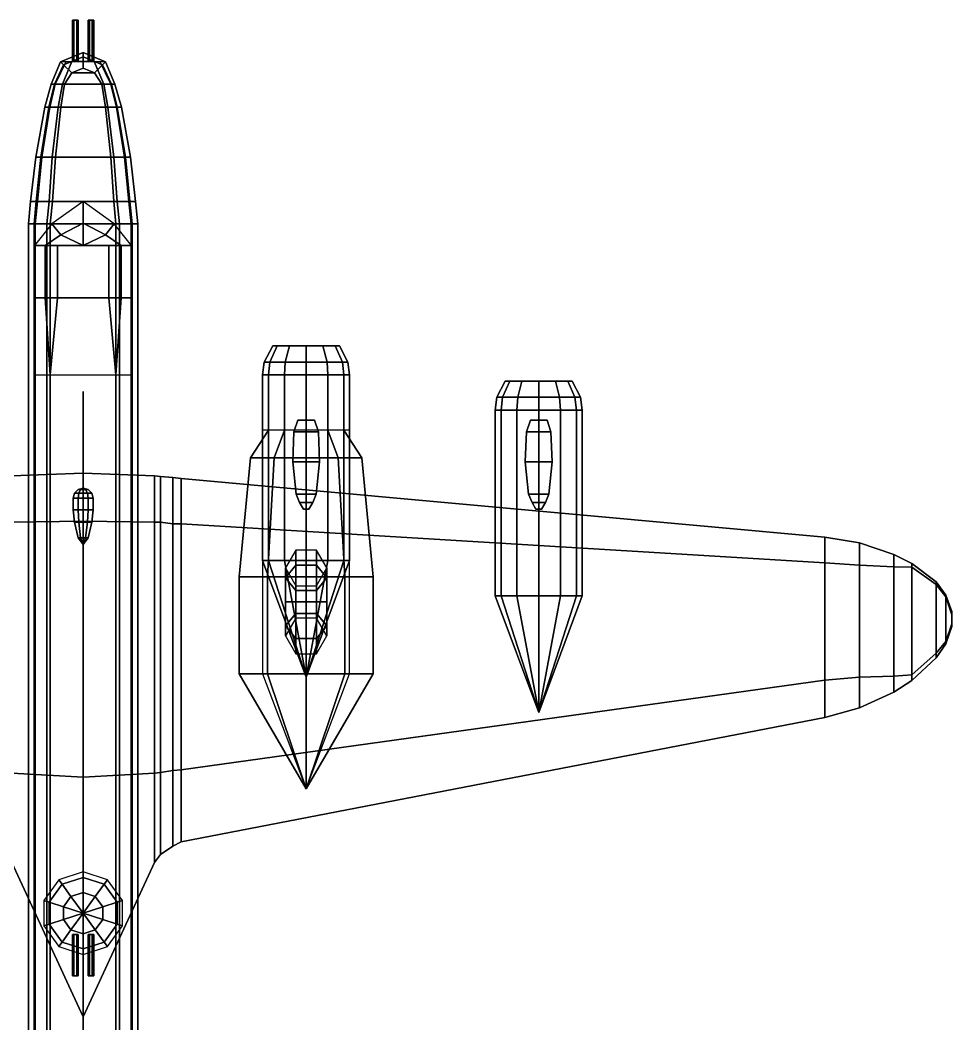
# Model space of a CAD drawing. Header units: millimetres. Extents: x -15.6 to 15.6, y -14.2 to 47.1.
# Drawn here: x -1.13 to 15.58, y -3.42 to 14.57 of the extents above; entities that cross this region are included whole.
import ezdxf

# ---------------------------------------------------------------- set-up
doc = ezdxf.new("R2010")
doc.units = ezdxf.units.MM
doc.layers.add('wing1', color=5, linetype='Continuous')
doc.layers.add('wing2', color=5, linetype='Continuous')

msp = doc.modelspace()

# ---------------------------------------------------------------- linework, layer by layer
for points in [[(-0.165, 14.57, 0.293), (-0.19, 14.57, 0.25), (-0.19, 13.83, 0.25), (-0.165, 13.83, 0.293)], [(-0.19, 14.57, 0.25), (-0.165, 14.57, 0.207), (-0.165, 13.83, 0.207), (-0.19, 13.83, 0.25)], [(-0.09, 14.57, 0.25), (-0.19, 14.57, 0.25), (-0.165, 14.57, 0.293), (-0.115, 14.57, 0.293)], [(-0.115, 14.57, 0.207), (-0.165, 14.57, 0.207), (-0.19, 14.57, 0.25), (-0.09, 14.57, 0.25)], [(-0.115, 14.57, 0.293), (-0.165, 14.57, 0.293), (-0.165, 13.83, 0.293), (-0.115, 13.83, 0.293)], [(-0.165, 14.57, 0.207), (-0.115, 14.57, 0.207), (-0.115, 13.83, 0.207), (-0.165, 13.83, 0.207)], [(-0.09, 14.57, 0.25), (-0.115, 14.57, 0.293), (-0.115, 13.83, 0.293), (-0.09, 13.83, 0.25)], [(-0.115, 14.57, 0.207), (-0.09, 14.57, 0.25), (-0.09, 13.83, 0.25), (-0.115, 13.83, 0.207)], [(0.09, 14.57, 0.25), (0.115, 14.57, 0.207), (0.115, 13.83, 0.207), (0.09, 13.83, 0.25)], [(0.115, 14.57, 0.293), (0.09, 14.57, 0.25), (0.09, 13.83, 0.25), (0.115, 13.83, 0.293)], [(0.165, 14.57, 0.207), (0.115, 14.57, 0.207), (0.09, 14.57, 0.25), (0.19, 14.57, 0.25)], [(0.19, 14.57, 0.25), (0.09, 14.57, 0.25), (0.115, 14.57, 0.293), (0.165, 14.57, 0.293)], [(0.115, 14.57, 0.207), (0.165, 14.57, 0.207), (0.165, 13.83, 0.207), (0.115, 13.83, 0.207)], [(0.165, 14.57, 0.293), (0.115, 14.57, 0.293), (0.115, 13.83, 0.293), (0.165, 13.83, 0.293)], [(0.165, 14.57, 0.207), (0.19, 14.57, 0.25), (0.19, 13.83, 0.25), (0.165, 13.83, 0.207)], [(0.19, 14.57, 0.25), (0.165, 14.57, 0.293), (0.165, 13.83, 0.293), (0.19, 13.83, 0.25)], [(0, 13.99, -0.86), (-0.403, 13.823, -0.86), (-0.403, 13.823, 0.14), (0, 13.99, 0.14)], [(0, 13.83, -1.04), (-0.2, 13.83, -1.04), (-0.403, 13.823, -0.86), (0, 13.99, -0.86)], [(0, 13.914, 0.425), (0, 13.99, 0.14), (-0.403, 13.823, 0.14), (-0.349, 13.769, 0.425)], [(0, 13.705, 0.634), (0, 13.914, 0.425), (-0.349, 13.769, 0.425), (-0.202, 13.622, 0.634)], [(0.403, 13.823, -0.86), (0, 13.99, -0.86), (0, 13.99, 0.14), (0.403, 13.823, 0.14)], [(0.2, 13.83, -1.04), (0, 13.83, -1.04), (0, 13.99, -0.86), (0.403, 13.823, -0.86)], [(0.349, 13.769, 0.425), (0.403, 13.823, 0.14), (0, 13.99, 0.14), (0, 13.914, 0.425)], [(0.202, 13.622, 0.634), (0.349, 13.769, 0.425), (0, 13.914, 0.425), (0, 13.705, 0.634)], [(-0.403, 13.823, -0.86), (-0.302, 13.827, -0.95), (-0.498, 13.42, -1.045), (-0.571, 13.42, -0.93)], [(-0.403, 13.823, -0.86), (-0.571, 13.42, -0.93), (-0.571, 13.42, 0.267), (-0.403, 13.823, 0.14)], [(-0.349, 13.769, 0.425), (-0.403, 13.823, 0.14), (-0.571, 13.42, 0.267), (-0.51, 13.42, 0.431)], [(-0.202, 13.622, 0.634), (-0.349, 13.769, 0.425), (-0.51, 13.42, 0.431), (-0.334, 13.42, 0.65)], [(-0.302, 13.827, -0.95), (-0.2, 13.83, -1.04), (-0.371, 13.42, -1.13), (-0.498, 13.42, -1.045)], [(-0.2, 13.83, -1.04), (0.2, 13.83, -1.04), (0.371, 13.42, -1.13), (-0.371, 13.42, -1.13)], [(-0.202, 13.622, 0.634), (0.202, 13.622, 0.634), (0, 13.705, 0.634)], [(0.498, 13.42, -1.045), (0.371, 13.42, -1.13), (0.2, 13.83, -1.04), (0.302, 13.827, -0.95)], [(0.334, 13.42, 0.65), (0.51, 13.42, 0.431), (0.349, 13.769, 0.425), (0.202, 13.622, 0.634)], [(0.571, 13.42, -0.93), (0.498, 13.42, -1.045), (0.302, 13.827, -0.95), (0.403, 13.823, -0.86)], [(0.51, 13.42, 0.431), (0.571, 13.42, 0.267), (0.403, 13.823, 0.14), (0.349, 13.769, 0.425)], [(0.571, 13.42, -0.93), (0.403, 13.823, -0.86), (0.403, 13.823, 0.14), (0.571, 13.42, 0.267)], [(-0.334, 13.42, 0.65), (0.334, 13.42, 0.65), (0.202, 13.622, 0.634), (-0.202, 13.622, 0.634)], [(-0.51, 13.42, 0.431), (-0.571, 13.42, 0.267), (-0.687, 13.01, 0.464), (-0.614, 13.01, 0.661)], [(-0.571, 13.42, 0.267), (-0.571, 13.42, -0.93), (-0.687, 13.01, -0.975), (-0.687, 13.01, 0.464)], [(-0.571, 13.42, -0.93), (-0.498, 13.42, -1.045), (-0.599, 13.01, -1.114), (-0.687, 13.01, -0.975)], [(-0.334, 13.42, 0.65), (-0.51, 13.42, 0.431), (-0.614, 13.01, 0.661), (-0.402, 13.01, 0.924)], [(-0.498, 13.42, -1.045), (-0.371, 13.42, -1.13), (-0.446, 13.01, -1.216), (-0.599, 13.01, -1.114)], [(-0.371, 13.42, -1.13), (0.371, 13.42, -1.13), (0.446, 13.01, -1.216), (-0.446, 13.01, -1.216)], [(-0.402, 13.01, 0.924), (0.402, 13.01, 0.924), (0.334, 13.42, 0.65), (-0.334, 13.42, 0.65)], [(0.402, 13.01, 0.924), (0.614, 13.01, 0.661), (0.51, 13.42, 0.431), (0.334, 13.42, 0.65)], [(0.599, 13.01, -1.114), (0.446, 13.01, -1.216), (0.371, 13.42, -1.13), (0.498, 13.42, -1.045)], [(0.687, 13.01, -0.975), (0.599, 13.01, -1.114), (0.498, 13.42, -1.045), (0.571, 13.42, -0.93)], [(0.614, 13.01, 0.661), (0.687, 13.01, 0.464), (0.571, 13.42, 0.267), (0.51, 13.42, 0.431)], [(0.687, 13.01, 0.464), (0.687, 13.01, -0.975), (0.571, 13.42, -0.93), (0.571, 13.42, 0.267)], [(-0.614, 13.01, 0.661), (-0.687, 13.01, 0.464), (-0.85, 12.11, 0.73), (-0.76, 12.11, 0.974)], [(-0.687, 13.01, 0.464), (-0.687, 13.01, -0.975), (-0.85, 12.11, -1.052), (-0.85, 12.11, 0.73)], [(-0.687, 13.01, -0.975), (-0.599, 13.01, -1.114), (-0.742, 12.11, -1.223), (-0.85, 12.11, -1.052)], [(-0.402, 13.01, 0.924), (-0.614, 13.01, 0.661), (-0.76, 12.11, 0.974), (-0.497, 12.11, 1.3)], [(-0.599, 13.01, -1.114), (-0.446, 13.01, -1.216), (-0.552, 12.11, -1.35), (-0.742, 12.11, -1.223)], [(-0.446, 13.01, -1.216), (0.446, 13.01, -1.216), (0.552, 12.11, -1.35), (-0.552, 12.11, -1.35)], [(-0.497, 12.11, 1.3), (0.497, 12.11, 1.3), (0.402, 13.01, 0.924), (-0.402, 13.01, 0.924)], [(0.497, 12.11, 1.3), (0.76, 12.11, 0.974), (0.614, 13.01, 0.661), (0.402, 13.01, 0.924)], [(0.742, 12.11, -1.223), (0.552, 12.11, -1.35), (0.446, 13.01, -1.216), (0.599, 13.01, -1.114)], [(0.85, 12.11, -1.052), (0.742, 12.11, -1.223), (0.599, 13.01, -1.114), (0.687, 13.01, -0.975)], [(0.76, 12.11, 0.974), (0.85, 12.11, 0.73), (0.687, 13.01, 0.464), (0.614, 13.01, 0.661)], [(0.85, 12.11, 0.73), (0.85, 12.11, -1.052), (0.687, 13.01, -0.975), (0.687, 13.01, 0.464)], [(-0.76, 12.11, 0.974), (-0.85, 12.11, 0.73), (-0.94, 11.32, 0.95), (-0.84, 11.32, 1.22)], [(-0.85, 12.11, 0.73), (-0.85, 12.11, -1.052), (-0.94, 11.32, -1.02), (-0.94, 11.32, 0.95)], [(-0.85, 12.11, -1.052), (-0.742, 12.11, -1.223), (-0.82, 11.32, -1.21), (-0.94, 11.32, -1.02)], [(-0.497, 12.11, 1.3), (-0.76, 12.11, 0.974), (-0.84, 11.32, 1.22), (-0.55, 11.32, 1.58)], [(-0.742, 12.11, -1.223), (-0.552, 12.11, -1.35), (-0.61, 11.32, -1.35), (-0.82, 11.32, -1.21)], [(-0.552, 12.11, -1.35), (0.552, 12.11, -1.35), (0.61, 11.32, -1.35), (-0.61, 11.32, -1.35)], [(-0.55, 11.32, 1.58), (0.55, 11.32, 1.58), (0.497, 12.11, 1.3), (-0.497, 12.11, 1.3)], [(0.55, 11.32, 1.58), (0.84, 11.32, 1.22), (0.76, 12.11, 0.974), (0.497, 12.11, 1.3)], [(0.82, 11.32, -1.21), (0.61, 11.32, -1.35), (0.552, 12.11, -1.35), (0.742, 12.11, -1.223)], [(0.94, 11.32, -1.02), (0.82, 11.32, -1.21), (0.742, 12.11, -1.223), (0.85, 12.11, -1.052)], [(0.84, 11.32, 1.22), (0.94, 11.32, 0.95), (0.85, 12.11, 0.73), (0.76, 12.11, 0.974)], [(0.94, 11.32, 0.95), (0.94, 11.32, -1.02), (0.85, 12.11, -1.052), (0.85, 12.11, 0.73)], [(-0.84, 11.32, 1.22), (-0.94, 11.32, 0.95), (-0.98, 10.92, 0.95), (-0.88, 10.92, 1.22)], [(-0.94, 11.32, 0.95), (-0.94, 11.32, -1.02), (-0.98, 10.92, -1.02), (-0.98, 10.92, 0.95)], [(-0.94, 11.32, -1.02), (-0.82, 11.32, -1.21), (-0.86, 10.92, -1.21), (-0.98, 10.92, -1.02)], [(-0.55, 11.32, 1.58), (-0.84, 11.32, 1.22), (-0.88, 10.92, 1.22), (-0.59, 10.92, 1.58)], [(-0.82, 11.32, -1.21), (-0.61, 11.32, -1.35), (-0.65, 10.92, -1.35), (-0.86, 10.92, -1.21)], [(0.65, 10.92, -1.35), (-0.65, 10.92, -1.35), (-0.61, 11.32, -1.35), (0.61, 11.32, -1.35)], [(0.55, 11.32, 1.58), (-0.55, 11.32, 1.58), (-0.59, 10.92, 1.58), (0.59, 10.92, 1.58)], [(-0.56, 10.92, 1.58), (-0.4, 10.72, 1.94), (0, 10.93, 1.94), (0, 11.32, 1.58)], [(0, 11.32, 1.58), (0, 10.93, 1.94), (0.4, 10.72, 1.94), (0.56, 10.92, 1.58)], [(0.59, 10.92, 1.58), (0.88, 10.92, 1.22), (0.84, 11.32, 1.22), (0.55, 11.32, 1.58)], [(0.86, 10.92, -1.21), (0.65, 10.92, -1.35), (0.61, 11.32, -1.35), (0.82, 11.32, -1.21)], [(0.98, 10.92, -1.02), (0.86, 10.92, -1.21), (0.82, 11.32, -1.21), (0.94, 11.32, -1.02)], [(0.88, 10.92, 1.22), (0.98, 10.92, 0.95), (0.94, 11.32, 0.95), (0.84, 11.32, 1.22)], [(0.98, 10.92, 0.95), (0.98, 10.92, -1.02), (0.94, 11.32, -1.02), (0.94, 11.32, 0.95)], [(-0.98, 10.92, 0.95), (-0.98, 10.92, -1.02), (-0.98, -3.55, -1.02), (-0.98, -3.55, 0.95)], [(-0.98, 10.92, -1.02), (-0.86, 10.92, -1.21), (-0.86, -3.55, -1.21), (-0.98, -3.55, -1.02)], [(-0.88, 10.92, 1.22), (-0.98, 10.92, 0.95), (-0.98, -4.58, 0.95), (-0.88, -4.58, 1.22)], [(-0.59, 10.92, 1.58), (-0.88, 10.92, 1.22), (-0.88, -4.58, 1.22), (-0.59, -4.58, 1.58)], [(-0.87, 10.53, 1.23), (-0.68, 10.53, 1.94), (-0.4, 10.72, 1.94), (-0.56, 10.92, 1.58)], [(-0.86, 10.92, -1.21), (-0.65, 10.92, -1.35), (-0.65, -3.55, -1.35), (-0.86, -3.55, -1.21)], [(0.65, -3.55, -1.35), (-0.65, -3.55, -1.35), (-0.65, 10.92, -1.35), (0.65, 10.92, -1.35)], [(0.59, 10.92, 1.58), (-0.59, 10.92, 1.58), (-0.59, -4.58, 1.58), (0.59, -4.58, 1.58)], [(-0.4, 10.72, 1.94), (0, 10.53, 2.13), (0, 10.53, 2.13), (0, 10.93, 1.94)], [(0, 10.93, 1.94), (0, 10.53, 2.13), (0, 10.53, 2.13), (0.4, 10.72, 1.94)], [(0.56, 10.92, 1.58), (0.4, 10.72, 1.94), (0.68, 10.53, 1.94), (0.87, 10.53, 1.23)], [(0.59, -4.58, 1.58), (0.88, -4.58, 1.22), (0.88, 10.92, 1.22), (0.59, 10.92, 1.58)], [(0.86, -3.55, -1.21), (0.65, -3.55, -1.35), (0.65, 10.92, -1.35), (0.86, 10.92, -1.21)], [(0.98, -3.55, -1.02), (0.86, -3.55, -1.21), (0.86, 10.92, -1.21), (0.98, 10.92, -1.02)], [(0.88, -4.58, 1.22), (0.98, -4.58, 0.95), (0.98, 10.92, 0.95), (0.88, 10.92, 1.22)], [(0.98, -3.55, 0.95), (0.98, -3.55, -1.02), (0.98, 10.92, -1.02), (0.98, 10.92, 0.95)], [(-0.68, 10.53, 1.94), (-0.46, 10.53, 2.13), (0, 10.53, 2.13), (-0.4, 10.72, 1.94)], [(0.4, 10.72, 1.94), (0, 10.53, 2.13), (0.46, 10.53, 2.13), (0.68, 10.53, 1.94)], [(-0.87, 9.59, 1.23), (-0.68, 9.59, 1.94), (-0.68, 10.53, 1.94), (-0.87, 10.53, 1.23)], [(-0.68, 9.59, 1.94), (-0.46, 9.59, 2.13), (-0.46, 10.53, 2.13), (-0.68, 10.53, 1.94)], [(0.46, 10.53, 2.13), (-0.46, 10.53, 2.13), (-0.46, 9.59, 2.13), (0.46, 9.59, 2.13)], [(0.68, 10.53, 1.94), (0.46, 10.53, 2.13), (0.46, 9.59, 2.13), (0.68, 9.59, 1.94)], [(0.87, 10.53, 1.23), (0.68, 10.53, 1.94), (0.68, 9.59, 1.94), (0.87, 9.59, 1.23)], [(-0.87, 8.21, 1.23), (-0.59, 8.21, 1.58), (-0.68, 9.59, 1.94), (-0.87, 9.59, 1.23)], [(-0.59, 8.21, 1.58), (-0.59, 8.21, 1.58), (-0.46, 9.59, 2.13), (-0.68, 9.59, 1.94)], [(0.46, 9.59, 2.13), (-0.46, 9.59, 2.13), (-0.59, 8.21, 1.58), (0.59, 8.21, 1.58)], [(0.68, 9.59, 1.94), (0.46, 9.59, 2.13), (0.59, 8.21, 1.58)], [(0.87, 9.59, 1.23), (0.68, 9.59, 1.94), (0.59, 8.21, 1.58), (0.87, 8.21, 1.23)], [(0, 7.91, 1.58), (0, 7.69, 1.58), (0, 7.74, 2.96), (0, 7.91, 2.96)], [(0, 7.91, 2.96), (0, 7.74, 2.96), (0, 7.69, 1.58), (0, 7.91, 1.58)], [(0, 7.737, 2.884), (0, -10.39, 5.07), (0, -10.429, 5.1), (0, 7.739, 2.925)], [(0, 7.739, 2.925), (0, -10.429, 5.1), (0, -10.39, 5.07), (0, 7.737, 2.884)], [(-0.09, 6.156, 2.03), (-0.156, 6.09, 2.03), (-0.078, 6.09, 2.165), (-0.045, 6.156, 2.108)], [(-0.045, 6.156, 1.952), (-0.078, 6.09, 1.895), (-0.156, 6.09, 2.03), (-0.09, 6.156, 2.03)], [(0, 6.18, 2.03), (-0.09, 6.156, 2.03), (-0.045, 6.156, 2.108), (0, 6.18, 2.03)], [(0, 6.18, 2.03), (-0.045, 6.156, 1.952), (-0.09, 6.156, 2.03), (0, 6.18, 2.03)], [(-0.045, 6.156, 2.108), (-0.078, 6.09, 2.165), (0.078, 6.09, 2.165), (0.045, 6.156, 2.108)], [(0.045, 6.156, 1.952), (0.078, 6.09, 1.895), (-0.078, 6.09, 1.895), (-0.045, 6.156, 1.952)], [(0, 6.18, 2.03), (-0.045, 6.156, 2.108), (0.045, 6.156, 2.108), (0, 6.18, 2.03)], [(0, 6.18, 2.03), (0.045, 6.156, 1.952), (-0.045, 6.156, 1.952), (0, 6.18, 2.03)], [(0, 6.18, 2.03), (0.045, 6.156, 2.108), (0.09, 6.156, 2.03), (0, 6.18, 2.03)], [(0, 6.18, 2.03), (0.09, 6.156, 2.03), (0.045, 6.156, 1.952), (0, 6.18, 2.03)], [(0.045, 6.156, 2.108), (0.078, 6.09, 2.165), (0.156, 6.09, 2.03), (0.09, 6.156, 2.03)], [(0.09, 6.156, 2.03), (0.156, 6.09, 2.03), (0.078, 6.09, 1.895), (0.045, 6.156, 1.952)], [(-0.156, 6.09, 2.03), (-0.18, 6, 2.03), (-0.09, 6, 2.186), (-0.078, 6.09, 2.165)], [(-0.078, 6.09, 1.895), (-0.09, 6, 1.874), (-0.18, 6, 2.03), (-0.156, 6.09, 2.03)], [(-0.09, 6, 2.186), (-0.18, 6, 2.03), (-0.18, 5.79, 2.03), (-0.09, 5.79, 2.186)], [(-0.18, 6, 2.03), (-0.09, 6, 1.874), (-0.09, 5.79, 1.874), (-0.18, 5.79, 2.03)], [(-0.078, 6.09, 2.165), (-0.09, 6, 2.186), (0.09, 6, 2.186), (0.078, 6.09, 2.165)], [(0.078, 6.09, 1.895), (0.09, 6, 1.874), (-0.09, 6, 1.874), (-0.078, 6.09, 1.895)], [(0.09, 6, 2.186), (-0.09, 6, 2.186), (-0.09, 5.79, 2.186), (0.09, 5.79, 2.186)], [(-0.09, 6, 1.874), (0.09, 6, 1.874), (0.09, 5.79, 1.874), (-0.09, 5.79, 1.874)], [(0.078, 6.09, 2.165), (0.09, 6, 2.186), (0.18, 6, 2.03), (0.156, 6.09, 2.03)], [(0.156, 6.09, 2.03), (0.18, 6, 2.03), (0.09, 6, 1.874), (0.078, 6.09, 1.895)], [(0.18, 6, 2.03), (0.09, 6, 2.186), (0.09, 5.79, 2.186), (0.18, 5.79, 2.03)], [(0.09, 6, 1.874), (0.18, 6, 2.03), (0.18, 5.79, 2.03), (0.09, 5.79, 1.874)], [(-0.156, 5.57, 2.03), (-0.18, 5.79, 2.03), (-0.09, 5.79, 1.874), (-0.078, 5.57, 1.895)], [(-0.078, 5.57, 2.165), (-0.09, 5.79, 2.186), (-0.18, 5.79, 2.03), (-0.156, 5.57, 2.03)], [(-0.078, 5.57, 1.895), (-0.09, 5.79, 1.874), (0.09, 5.79, 1.874), (0.078, 5.57, 1.895)], [(0.078, 5.57, 2.165), (0.09, 5.79, 2.186), (-0.09, 5.79, 2.186), (-0.078, 5.57, 2.165)], [(0, 5.93, 1.88), (0, 5.64, 1.89), (0, 5.64, 1.58), (0, 5.93, 1.58)], [(0, 5.93, 1.58), (0, 5.64, 1.58), (0, 5.64, 1.89), (0, 5.93, 1.88)], [(0.078, 5.57, 1.895), (0.09, 5.79, 1.874), (0.18, 5.79, 2.03), (0.156, 5.57, 2.03)], [(0.156, 5.57, 2.03), (0.18, 5.79, 2.03), (0.09, 5.79, 2.186), (0.078, 5.57, 2.165)], [(-0.09, 5.29, 2.03), (-0.156, 5.57, 2.03), (-0.078, 5.57, 1.895), (-0.045, 5.29, 1.952)], [(-0.045, 5.29, 2.108), (-0.078, 5.57, 2.165), (-0.156, 5.57, 2.03), (-0.09, 5.29, 2.03)], [(-0.045, 5.29, 1.952), (-0.078, 5.57, 1.895), (0.078, 5.57, 1.895), (0.045, 5.29, 1.952)], [(0.045, 5.29, 2.108), (0.078, 5.57, 2.165), (-0.078, 5.57, 2.165), (-0.045, 5.29, 2.108)], [(0.045, 5.29, 1.952), (0.078, 5.57, 1.895), (0.156, 5.57, 2.03), (0.09, 5.29, 2.03)], [(0.09, 5.29, 2.03), (0.156, 5.57, 2.03), (0.078, 5.57, 2.165), (0.045, 5.29, 2.108)], [(0, 5.17, 2.03), (-0.09, 5.29, 2.03), (-0.045, 5.29, 1.952), (0, 5.17, 2.03)], [(0, 5.17, 2.03), (-0.045, 5.29, 2.108), (-0.09, 5.29, 2.03), (0, 5.17, 2.03)], [(0, 5.17, 2.03), (-0.045, 5.29, 1.952), (0.045, 5.29, 1.952), (0, 5.17, 2.03)], [(0, 5.17, 2.03), (0.045, 5.29, 2.108), (-0.045, 5.29, 2.108), (0, 5.17, 2.03)], [(0, 5.17, 2.03), (0.045, 5.29, 1.952), (0.09, 5.29, 2.03), (0, 5.17, 2.03)], [(0, 5.17, 2.03), (0.09, 5.29, 2.03), (0.045, 5.29, 2.108), (0, 5.17, 2.03)], [(0, -0.799, 1.8), (0, -0.7, 1.43), (-0.435, -0.841, 1.43), (-0.377, -0.922, 1.8)], [(0.377, -0.922, 1.8), (0.435, -0.841, 1.43), (0, -0.7, 1.43), (0, -0.799, 1.8)], [(-0.377, -0.922, 1.8), (-0.435, -0.841, 1.43), (-0.704, -1.211, 1.43), (-0.609, -1.242, 1.8)], [(0, -1.07, 2.071), (0, -0.799, 1.8), (-0.377, -0.922, 1.8), (-0.217, -1.141, 2.071)], [(0.217, -1.141, 2.071), (0.377, -0.922, 1.8), (0, -0.799, 1.8), (0, -1.07, 2.071)], [(0.609, -1.242, 1.8), (0.704, -1.211, 1.43), (0.435, -0.841, 1.43), (0.377, -0.922, 1.8)], [(-0.217, -1.141, 2.071), (-0.377, -0.922, 1.8), (-0.609, -1.242, 1.8), (-0.352, -1.326, 2.071)], [(0, -1.44, 2.17), (0, -1.07, 2.071), (-0.217, -1.141, 2.071), (0, -1.44, 2.17)], [(0, -1.44, 2.17), (0.217, -1.141, 2.071), (0, -1.07, 2.071), (0, -1.44, 2.17)], [(0.352, -1.326, 2.071), (0.609, -1.242, 1.8), (0.377, -0.922, 1.8), (0.217, -1.141, 2.071)], [(-0.609, -1.242, 1.8), (-0.704, -1.211, 1.43), (-0.704, -1.669, 1.43), (-0.609, -1.638, 1.8)], [(-0.352, -1.326, 2.071), (-0.609, -1.242, 1.8), (-0.609, -1.638, 1.8), (-0.352, -1.554, 2.071)], [(0, -1.44, 2.17), (-0.217, -1.141, 2.071), (-0.352, -1.326, 2.071), (0, -1.44, 2.17)], [(0, -1.44, 2.17), (0.352, -1.326, 2.071), (0.217, -1.141, 2.071), (0, -1.44, 2.17)], [(0.352, -1.554, 2.071), (0.609, -1.638, 1.8), (0.609, -1.242, 1.8), (0.352, -1.326, 2.071)], [(0.609, -1.638, 1.8), (0.704, -1.669, 1.43), (0.704, -1.211, 1.43), (0.609, -1.242, 1.8)], [(0, -1.44, 2.17), (-0.352, -1.326, 2.071), (-0.352, -1.554, 2.071), (0, -1.44, 2.17)], [(0, -1.44, 2.17), (0.352, -1.554, 2.071), (0.352, -1.326, 2.071), (0, -1.44, 2.17)], [(-0.352, -1.554, 2.071), (-0.609, -1.638, 1.8), (-0.377, -1.958, 1.8), (-0.217, -1.739, 2.071)], [(0, -1.44, 2.17), (-0.352, -1.554, 2.071), (-0.217, -1.739, 2.071), (0, -1.44, 2.17)], [(0, -1.44, 2.17), (-0.217, -1.739, 2.071), (0, -1.81, 2.071), (0, -1.44, 2.17)], [(0, -1.44, 2.17), (0, -1.81, 2.071), (0.217, -1.739, 2.071), (0, -1.44, 2.17)], [(0, -1.44, 2.17), (0.217, -1.739, 2.071), (0.352, -1.554, 2.071), (0, -1.44, 2.17)], [(0.217, -1.739, 2.071), (0.377, -1.958, 1.8), (0.609, -1.638, 1.8), (0.352, -1.554, 2.071)], [(-0.609, -1.638, 1.8), (-0.704, -1.669, 1.43), (-0.435, -2.039, 1.43), (-0.377, -1.958, 1.8)], [(-0.217, -1.739, 2.071), (-0.377, -1.958, 1.8), (0, -2.081, 1.8), (0, -1.81, 2.071)], [(0, -1.81, 2.071), (0, -2.081, 1.8), (0.377, -1.958, 1.8), (0.217, -1.739, 2.071)], [(0.377, -1.958, 1.8), (0.435, -2.039, 1.43), (0.704, -1.669, 1.43), (0.609, -1.638, 1.8)], [(-0.377, -1.958, 1.8), (-0.435, -2.039, 1.43), (0, -2.18, 1.43), (0, -2.081, 1.8)], [(-0.19, -2.56, 1.8), (-0.165, -2.56, 1.843), (-0.165, -1.82, 1.843), (-0.19, -1.82, 1.8)], [(-0.165, -2.56, 1.757), (-0.19, -2.56, 1.8), (-0.19, -1.82, 1.8), (-0.165, -1.82, 1.757)], [(-0.165, -2.56, 1.843), (-0.115, -2.56, 1.843), (-0.115, -1.82, 1.843), (-0.165, -1.82, 1.843)], [(-0.115, -2.56, 1.757), (-0.165, -2.56, 1.757), (-0.165, -1.82, 1.757), (-0.115, -1.82, 1.757)], [(-0.115, -2.56, 1.843), (-0.09, -2.56, 1.8), (-0.09, -1.82, 1.8), (-0.115, -1.82, 1.843)], [(-0.09, -2.56, 1.8), (-0.115, -2.56, 1.757), (-0.115, -1.82, 1.757), (-0.09, -1.82, 1.8)], [(0, -2.081, 1.8), (0, -2.18, 1.43), (0.435, -2.039, 1.43), (0.377, -1.958, 1.8)], [(0.115, -2.56, 1.757), (0.09, -2.56, 1.8), (0.09, -1.82, 1.8), (0.115, -1.82, 1.757)], [(0.09, -2.56, 1.8), (0.115, -2.56, 1.843), (0.115, -1.82, 1.843), (0.09, -1.82, 1.8)], [(0.165, -2.56, 1.757), (0.115, -2.56, 1.757), (0.115, -1.82, 1.757), (0.165, -1.82, 1.757)], [(0.115, -2.56, 1.843), (0.165, -2.56, 1.843), (0.165, -1.82, 1.843), (0.115, -1.82, 1.843)], [(0.19, -2.56, 1.8), (0.165, -2.56, 1.757), (0.165, -1.82, 1.757), (0.19, -1.82, 1.8)], [(0.165, -2.56, 1.843), (0.19, -2.56, 1.8), (0.19, -1.82, 1.8), (0.165, -1.82, 1.843)], [(-0.115, -2.56, 1.843), (-0.165, -2.56, 1.843), (-0.19, -2.56, 1.8), (-0.09, -2.56, 1.8)], [(-0.09, -2.56, 1.8), (-0.19, -2.56, 1.8), (-0.165, -2.56, 1.757), (-0.115, -2.56, 1.757)], [(0.19, -2.56, 1.8), (0.09, -2.56, 1.8), (0.115, -2.56, 1.757), (0.165, -2.56, 1.757)], [(0.165, -2.56, 1.843), (0.115, -2.56, 1.843), (0.09, -2.56, 1.8), (0.19, -2.56, 1.8)]]:
    msp.add_3dface(points)
at = {"layer": 'wing1'}
for points in [[(-1.28, 5.57, 0.94), (0, 5.59, 0.94), (0, 6.45, 0.11), (-1.28, 6.4, 0.22)], [(-1.28, 6.4, 0.22), (0, 6.45, 0.11), (0, 5.59, -0.61), (-1.28, 5.57, -0.47)], [(-1.28, 1.07, 0.94), (0, 1, 0.94), (0, 5.59, 0.94), (-1.28, 5.57, 0.94)], [(0, 5.59, -0.61), (0, 1, -0.61), (-1.28, 1.07, -0.47), (-1.28, 5.57, -0.47)], [(-1.28, -0.53, 0.22), (0, -3.3, 0.11), (0, 1, 0.94), (-1.28, 1.07, 0.94)], [(-1.28, 1.07, -0.47), (0, 1, -0.61), (0, -3.3, 0.11), (-1.28, -0.53, 0.22)]]:
    msp.add_3dface(points, dxfattribs=at)
at = {"layer": 'wing2'}
for points in [[(3.35, 8.44, 0.825), (3.25, 8.44, 0.45), (3.4, 8.73, 0.45), (3.48, 8.73, 0.75)], [(3.25, 8.44, 0.45), (3.35, 8.44, 0.075), (3.48, 8.73, 0.15), (3.4, 8.73, 0.45)], [(3.625, 8.44, 1.1), (3.35, 8.44, 0.825), (3.48, 8.73, 0.75), (3.7, 8.73, 0.97)], [(3.35, 8.44, 0.075), (3.625, 8.44, -0.2), (3.7, 8.73, -0.07), (3.48, 8.73, 0.15)], [(4.3, 8.73, -0.07), (3.48, 8.73, 0.75), (3.4, 8.73, 0.45), (4, 8.73, -0.15)], [(4, 8.73, -0.15), (3.4, 8.73, 0.45), (3.48, 8.73, 0.15), (3.7, 8.73, -0.07)], [(4.52, 8.73, 0.15), (3.7, 8.73, 0.97), (3.48, 8.73, 0.75), (4.3, 8.73, -0.07)], [(4, 8.44, 1.2), (3.625, 8.44, 1.1), (3.7, 8.73, 0.97), (4, 8.73, 1.05)], [(3.625, 8.44, -0.2), (4, 8.44, -0.3), (4, 8.73, -0.15), (3.7, 8.73, -0.07)], [(4.6, 8.73, 0.45), (4, 8.73, 1.05), (3.7, 8.73, 0.97), (4.52, 8.73, 0.15)], [(4.52, 8.73, 0.75), (4.3, 8.73, 0.97), (4, 8.73, 1.05), (4.6, 8.73, 0.45)], [(4.375, 8.44, 1.1), (4, 8.44, 1.2), (4, 8.73, 1.05), (4.3, 8.73, 0.97)], [(4, 8.44, -0.3), (4.375, 8.44, -0.2), (4.3, 8.73, -0.07), (4, 8.73, -0.15)], [(4.65, 8.44, 0.825), (4.375, 8.44, 1.1), (4.3, 8.73, 0.97), (4.52, 8.73, 0.75)], [(4.375, 8.44, -0.2), (4.65, 8.44, 0.075), (4.52, 8.73, 0.15), (4.3, 8.73, -0.07)], [(4.75, 8.44, 0.45), (4.65, 8.44, 0.825), (4.52, 8.73, 0.75), (4.6, 8.73, 0.45)], [(4.65, 8.44, 0.075), (4.75, 8.44, 0.45), (4.6, 8.73, 0.45), (4.52, 8.73, 0.15)], [(3.325, 8.21, 0.84), (3.22, 8.21, 0.45), (3.25, 8.44, 0.45), (3.35, 8.44, 0.825)], [(3.22, 8.21, 0.45), (3.325, 8.21, 0.06), (3.35, 8.44, 0.075), (3.25, 8.44, 0.45)], [(3.61, 8.21, 1.125), (3.325, 8.21, 0.84), (3.35, 8.44, 0.825), (3.625, 8.44, 1.1)], [(3.325, 8.21, 0.06), (3.61, 8.21, -0.225), (3.625, 8.44, -0.2), (3.35, 8.44, 0.075)], [(3.61, 8.21, -0.225), (4, 8.21, -0.33), (4, 8.44, -0.3), (3.625, 8.44, -0.2)], [(4, 8.21, 1.23), (3.61, 8.21, 1.125), (3.625, 8.44, 1.1), (4, 8.44, 1.2)], [(4, 8.21, -0.33), (4.39, 8.21, -0.225), (4.375, 8.44, -0.2), (4, 8.44, -0.3)], [(4.39, 8.21, 1.125), (4, 8.21, 1.23), (4, 8.44, 1.2), (4.375, 8.44, 1.1)], [(4.675, 8.21, 0.84), (4.39, 8.21, 1.125), (4.375, 8.44, 1.1), (4.65, 8.44, 0.825)], [(4.39, 8.21, -0.225), (4.675, 8.21, 0.06), (4.65, 8.44, 0.075), (4.375, 8.44, -0.2)], [(4.78, 8.21, 0.45), (4.675, 8.21, 0.84), (4.65, 8.44, 0.825), (4.75, 8.44, 0.45)], [(4.675, 8.21, 0.06), (4.78, 8.21, 0.45), (4.75, 8.44, 0.45), (4.65, 8.44, 0.075)], [(3.325, 8.21, 0.06), (3.22, 8.21, 0.45), (3.22, 4.88, 0.45), (3.325, 4.88, 0.06)], [(3.22, 8.21, 0.45), (3.325, 8.21, 0.84), (3.325, 4.88, 0.84), (3.22, 4.88, 0.45)], [(3.61, 8.21, -0.225), (3.325, 8.21, 0.06), (3.325, 4.88, 0.06), (3.61, 4.88, -0.225)], [(3.325, 8.21, 0.84), (3.61, 8.21, 1.125), (3.61, 4.88, 1.125), (3.325, 4.88, 0.84)], [(4, 8.21, -0.33), (3.61, 8.21, -0.225), (3.61, 4.88, -0.225), (4, 4.88, -0.33)], [(3.61, 8.21, 1.125), (4, 8.21, 1.23), (4, 4.88, 1.23), (3.61, 4.88, 1.125)], [(4.39, 8.21, -0.225), (4, 8.21, -0.33), (4, 4.88, -0.33), (4.39, 4.88, -0.225)], [(4, 8.21, 1.23), (4.39, 8.21, 1.125), (4.39, 4.88, 1.125), (4, 4.88, 1.23)], [(4.675, 8.21, 0.06), (4.39, 8.21, -0.225), (4.39, 4.88, -0.225), (4.675, 4.88, 0.06)], [(4.39, 8.21, 1.125), (4.675, 8.21, 0.84), (4.675, 4.88, 0.84), (4.39, 4.88, 1.125)], [(4.78, 8.21, 0.45), (4.675, 8.21, 0.06), (4.675, 4.88, 0.06), (4.78, 4.88, 0.45)], [(4.675, 8.21, 0.84), (4.78, 8.21, 0.45), (4.78, 4.88, 0.45), (4.675, 4.88, 0.84)], [(7.52, 7.81, 1.315), (7.42, 7.81, 0.94), (7.57, 8.1, 0.94), (7.65, 8.1, 1.24)], [(7.42, 7.81, 0.94), (7.52, 7.81, 0.565), (7.65, 8.1, 0.64), (7.57, 8.1, 0.94)], [(7.52, 7.81, 0.565), (7.795, 7.81, 0.29), (7.87, 8.1, 0.42), (7.65, 8.1, 0.64)], [(7.795, 7.81, 1.59), (7.52, 7.81, 1.315), (7.65, 8.1, 1.24), (7.87, 8.1, 1.46)], [(8.47, 8.1, 0.42), (7.65, 8.1, 1.24), (7.57, 8.1, 0.94), (8.17, 8.1, 0.34)], [(8.17, 8.1, 0.34), (7.57, 8.1, 0.94), (7.65, 8.1, 0.64), (7.87, 8.1, 0.42)], [(8.69, 8.1, 0.64), (7.87, 8.1, 1.46), (7.65, 8.1, 1.24), (8.47, 8.1, 0.42)], [(7.795, 7.81, 0.29), (8.17, 7.81, 0.19), (8.17, 8.1, 0.34), (7.87, 8.1, 0.42)], [(8.17, 7.81, 1.69), (7.795, 7.81, 1.59), (7.87, 8.1, 1.46), (8.17, 8.1, 1.54)], [(8.77, 8.1, 0.94), (8.17, 8.1, 1.54), (7.87, 8.1, 1.46), (8.69, 8.1, 0.64)], [(8.69, 8.1, 1.24), (8.47, 8.1, 1.46), (8.17, 8.1, 1.54), (8.77, 8.1, 0.94)], [(8.17, 7.81, 0.19), (8.545, 7.81, 0.29), (8.47, 8.1, 0.42), (8.17, 8.1, 0.34)], [(8.545, 7.81, 1.59), (8.17, 7.81, 1.69), (8.17, 8.1, 1.54), (8.47, 8.1, 1.46)], [(8.545, 7.81, 0.29), (8.82, 7.81, 0.565), (8.69, 8.1, 0.64), (8.47, 8.1, 0.42)], [(8.82, 7.81, 1.315), (8.545, 7.81, 1.59), (8.47, 8.1, 1.46), (8.69, 8.1, 1.24)], [(8.92, 7.81, 0.94), (8.82, 7.81, 1.315), (8.69, 8.1, 1.24), (8.77, 8.1, 0.94)], [(8.82, 7.81, 0.565), (8.92, 7.81, 0.94), (8.77, 8.1, 0.94), (8.69, 8.1, 0.64)], [(7.39, 7.58, 0.94), (7.495, 7.58, 0.55), (7.52, 7.81, 0.565), (7.42, 7.81, 0.94)], [(7.495, 7.58, 1.33), (7.39, 7.58, 0.94), (7.42, 7.81, 0.94), (7.52, 7.81, 1.315)], [(7.78, 7.58, 1.615), (7.495, 7.58, 1.33), (7.52, 7.81, 1.315), (7.795, 7.81, 1.59)], [(7.495, 7.58, 0.55), (7.78, 7.58, 0.265), (7.795, 7.81, 0.29), (7.52, 7.81, 0.565)], [(8.17, 7.58, 1.72), (7.78, 7.58, 1.615), (7.795, 7.81, 1.59), (8.17, 7.81, 1.69)], [(7.78, 7.58, 0.265), (8.17, 7.58, 0.16), (8.17, 7.81, 0.19), (7.795, 7.81, 0.29)], [(8.56, 7.58, 1.615), (8.17, 7.58, 1.72), (8.17, 7.81, 1.69), (8.545, 7.81, 1.59)], [(8.17, 7.58, 0.16), (8.56, 7.58, 0.265), (8.545, 7.81, 0.29), (8.17, 7.81, 0.19)], [(8.845, 7.58, 1.33), (8.56, 7.58, 1.615), (8.545, 7.81, 1.59), (8.82, 7.81, 1.315)], [(8.56, 7.58, 0.265), (8.845, 7.58, 0.55), (8.82, 7.81, 0.565), (8.545, 7.81, 0.29)], [(8.845, 7.58, 0.55), (8.95, 7.58, 0.94), (8.92, 7.81, 0.94), (8.82, 7.81, 0.565)], [(8.95, 7.58, 0.94), (8.845, 7.58, 1.33), (8.82, 7.81, 1.315), (8.92, 7.81, 0.94)], [(7.39, 7.58, 0.94), (7.495, 7.58, 1.33), (7.495, 4.25, 1.33), (7.39, 4.25, 0.94)], [(7.495, 7.58, 0.55), (7.39, 7.58, 0.94), (7.39, 4.25, 0.94), (7.495, 4.25, 0.55)], [(7.78, 7.58, 0.265), (7.495, 7.58, 0.55), (7.495, 4.25, 0.55), (7.78, 4.25, 0.265)], [(7.495, 7.58, 1.33), (7.78, 7.58, 1.615), (7.78, 4.25, 1.615), (7.495, 4.25, 1.33)], [(8.17, 7.58, 0.16), (7.78, 7.58, 0.265), (7.78, 4.25, 0.265), (8.17, 4.25, 0.16)], [(7.78, 7.58, 1.615), (8.17, 7.58, 1.72), (8.17, 4.25, 1.72), (7.78, 4.25, 1.615)], [(8.56, 7.58, 0.265), (8.17, 7.58, 0.16), (8.17, 4.25, 0.16), (8.56, 4.25, 0.265)], [(8.17, 7.58, 1.72), (8.56, 7.58, 1.615), (8.56, 4.25, 1.615), (8.17, 4.25, 1.72)], [(8.845, 7.58, 0.55), (8.56, 7.58, 0.265), (8.56, 4.25, 0.265), (8.845, 4.25, 0.55)], [(8.56, 7.58, 1.615), (8.845, 7.58, 1.33), (8.845, 4.25, 1.33), (8.56, 4.25, 1.615)], [(8.845, 7.58, 1.33), (8.95, 7.58, 0.94), (8.95, 4.25, 0.94), (8.845, 4.25, 1.33)], [(8.95, 7.58, 0.94), (8.845, 7.58, 0.55), (8.845, 4.25, 0.55), (8.95, 4.25, 0.94)], [(4, 7.19, 1.49), (3.78, 7.19, 1.48), (3.85, 7.4, 1.48), (4, 7.4, 1.49)], [(3.85, 7.4, 1.48), (3.78, 7.19, 1.48), (3.78, 7.19, 1.17), (3.85, 7.4, 1.18)], [(4, 7.4, 1.49), (3.85, 7.4, 1.48), (3.85, 7.4, 1.18), (4, 7.4, 1.23)], [(4.22, 7.19, 1.48), (4, 7.19, 1.49), (4, 7.4, 1.49), (4.15, 7.4, 1.48)], [(4.15, 7.4, 1.48), (4, 7.4, 1.49), (4, 7.4, 1.23), (4.15, 7.4, 1.18)], [(4.15, 7.4, 1.18), (4.22, 7.19, 1.17), (4.22, 7.19, 1.48), (4.15, 7.4, 1.48)], [(8.17, 7.19, 1.98), (7.95, 7.19, 1.97), (8.02, 7.4, 1.97), (8.17, 7.4, 1.98)], [(8.02, 7.4, 1.97), (7.95, 7.19, 1.97), (7.95, 7.19, 1.66), (8.02, 7.4, 1.67)], [(8.17, 7.4, 1.98), (8.02, 7.4, 1.97), (8.02, 7.4, 1.67), (8.17, 7.4, 1.72)], [(8.32, 7.4, 1.97), (8.17, 7.4, 1.98), (8.17, 7.4, 1.72), (8.32, 7.4, 1.67)], [(8.39, 7.19, 1.97), (8.17, 7.19, 1.98), (8.17, 7.4, 1.98), (8.32, 7.4, 1.97)], [(8.32, 7.4, 1.67), (8.39, 7.19, 1.66), (8.39, 7.19, 1.97), (8.32, 7.4, 1.97)], [(3.004, 6.72, -0.125), (3.425, 6.72, -0.546), (3.61, 7.22, -0.225), (3.325, 7.22, 0.06)], [(3.22, 6.72, 0.45), (3.004, 6.72, -0.125), (3.325, 7.22, 0.06), (3.22, 7.22, 0.45)], [(3.425, 6.72, -0.546), (4, 6.72, -0.7), (4, 7.22, -0.33), (3.61, 7.22, -0.225)], [(4, 6.72, -0.7), (4.575, 6.72, -0.546), (4.39, 7.22, -0.225), (4, 7.22, -0.33)], [(4.575, 6.72, -0.546), (4.996, 6.72, -0.125), (4.675, 7.22, 0.06), (4.39, 7.22, -0.225)], [(4.996, 6.72, -0.125), (4.78, 6.72, 0.45), (4.78, 7.22, 0.45), (4.675, 7.22, 0.06)], [(4, 6.65, 1.49), (3.76, 6.65, 1.48), (3.78, 7.19, 1.48), (4, 7.19, 1.49)], [(3.78, 7.19, 1.48), (3.76, 6.65, 1.48), (3.76, 6.65, 1.16), (3.78, 7.19, 1.17)], [(4.24, 6.65, 1.48), (4, 6.65, 1.49), (4, 7.19, 1.49), (4.22, 7.19, 1.48)], [(4.22, 7.19, 1.17), (4.24, 6.65, 1.16), (4.24, 6.65, 1.48), (4.22, 7.19, 1.48)], [(8.17, 6.65, 1.98), (7.93, 6.65, 1.97), (7.95, 7.19, 1.97), (8.17, 7.19, 1.98)], [(7.95, 7.19, 1.97), (7.93, 6.65, 1.97), (7.93, 6.65, 1.65), (7.95, 7.19, 1.66)], [(8.41, 6.65, 1.97), (8.17, 6.65, 1.98), (8.17, 7.19, 1.98), (8.39, 7.19, 1.97)], [(8.39, 7.19, 1.66), (8.41, 6.65, 1.65), (8.41, 6.65, 1.97), (8.39, 7.19, 1.97)], [(3.425, 6.72, -0.546), (3.004, 6.72, -0.125), (2.796, 4.59, -0.245), (3.305, 4.59, -0.754)], [(3.004, 6.72, -0.125), (3.22, 6.72, 0.45), (3.22, 4.59, 0.45), (2.796, 4.59, -0.245)], [(4, 6.72, -0.7), (3.425, 6.72, -0.546), (3.305, 4.59, -0.754), (4, 4.59, -0.94)], [(4.575, 6.72, -0.546), (4, 6.72, -0.7), (4, 4.59, -0.94), (4.695, 4.59, -0.754)], [(4.996, 6.72, -0.125), (4.575, 6.72, -0.546), (4.695, 4.59, -0.754), (5.204, 4.59, -0.245)], [(4.78, 6.72, 0.45), (4.996, 6.72, -0.125), (5.204, 4.59, -0.245), (4.78, 4.59, 0.45)], [(4, 6.07, 1.4), (3.82, 6.07, 1.39), (3.76, 6.65, 1.48), (4, 6.65, 1.49)], [(3.76, 6.65, 1.48), (3.82, 6.07, 1.39), (3.82, 6.07, 1.18), (3.76, 6.65, 1.16)], [(4.18, 6.07, 1.39), (4, 6.07, 1.4), (4, 6.65, 1.49), (4.24, 6.65, 1.48)], [(4.24, 6.65, 1.16), (4.18, 6.07, 1.18), (4.18, 6.07, 1.39), (4.24, 6.65, 1.48)], [(8.17, 6.07, 1.89), (7.99, 6.07, 1.88), (7.93, 6.65, 1.97), (8.17, 6.65, 1.98)], [(7.93, 6.65, 1.97), (7.99, 6.07, 1.88), (7.99, 6.07, 1.67), (7.93, 6.65, 1.65)], [(8.35, 6.07, 1.88), (8.17, 6.07, 1.89), (8.17, 6.65, 1.98), (8.41, 6.65, 1.97)], [(8.41, 6.65, 1.65), (8.35, 6.07, 1.67), (8.35, 6.07, 1.88), (8.41, 6.65, 1.97)], [(1.28, 6.4, 0.22), (0, 6.45, 0.11), (0, 5.59, -0.61), (1.28, 5.57, -0.47)], [(1.28, 5.57, 0.94), (0, 5.59, 0.94), (0, 6.45, 0.11), (1.28, 6.4, 0.22)], [(1.39, 6.39, 0.24), (1.28, 6.4, 0.22), (1.28, 5.57, -0.47), (1.39, 5.57, -0.46)], [(1.39, 5.57, 0.94), (1.28, 5.57, 0.94), (1.28, 6.4, 0.22), (1.39, 6.39, 0.24)], [(1.61, 6.37, 0.26), (1.39, 6.39, 0.24), (1.39, 5.57, -0.46), (1.61, 5.54, -0.43)], [(1.61, 5.54, 0.95), (1.39, 5.57, 0.94), (1.39, 6.39, 0.24), (1.61, 6.37, 0.26)], [(1.76, 6.35, 0.28), (1.61, 6.37, 0.26), (1.61, 5.54, -0.43), (1.76, 5.54, -0.41)], [(1.76, 5.54, 0.95), (1.61, 5.54, 0.95), (1.61, 6.37, 0.26), (1.76, 6.35, 0.28)], [(13.3, 5.3, 1.18), (1.76, 6.35, 0.28), (1.76, 5.54, -0.41), (13.3, 4.84, 0.93)], [(13.3, 4.84, 1.42), (1.76, 5.54, 0.95), (1.76, 6.35, 0.28), (13.3, 5.3, 1.18)], [(4, 5.92, 1.36), (3.88, 5.92, 1.35), (3.82, 6.07, 1.39), (4, 6.07, 1.4)], [(3.82, 6.07, 1.39), (3.88, 5.92, 1.35), (3.88, 5.92, 1.19), (3.82, 6.07, 1.18)], [(4.12, 5.92, 1.35), (4, 5.92, 1.36), (4, 6.07, 1.4), (4.18, 6.07, 1.39)], [(4.18, 6.07, 1.18), (4.12, 5.92, 1.19), (4.12, 5.92, 1.35), (4.18, 6.07, 1.39)], [(8.17, 5.92, 1.85), (8.05, 5.92, 1.84), (7.99, 6.07, 1.88), (8.17, 6.07, 1.89)], [(7.99, 6.07, 1.88), (8.05, 5.92, 1.84), (8.05, 5.92, 1.68), (7.99, 6.07, 1.67)], [(8.29, 5.92, 1.84), (8.17, 5.92, 1.85), (8.17, 6.07, 1.89), (8.35, 6.07, 1.88)], [(8.35, 6.07, 1.67), (8.29, 5.92, 1.68), (8.29, 5.92, 1.84), (8.35, 6.07, 1.88)], [(4, 5.8, 1.29), (3.95, 5.8, 1.28), (3.88, 5.92, 1.35), (4, 5.92, 1.36)], [(3.88, 5.92, 1.35), (3.95, 5.8, 1.28), (3.95, 5.8, 1.21), (3.88, 5.92, 1.19)], [(4, 5.8, 1.23), (3.95, 5.8, 1.21), (3.95, 5.8, 1.28), (4, 5.8, 1.29)], [(4.05, 5.8, 1.28), (4, 5.8, 1.29), (4, 5.92, 1.36), (4.12, 5.92, 1.35)], [(4.05, 5.8, 1.21), (4, 5.8, 1.23), (4, 5.8, 1.29), (4.05, 5.8, 1.28)], [(4.12, 5.92, 1.19), (4.05, 5.8, 1.21), (4.05, 5.8, 1.28), (4.12, 5.92, 1.35)], [(8.17, 5.8, 1.78), (8.12, 5.8, 1.77), (8.05, 5.92, 1.84), (8.17, 5.92, 1.85)], [(8.05, 5.92, 1.84), (8.12, 5.8, 1.77), (8.12, 5.8, 1.7), (8.05, 5.92, 1.68)], [(8.17, 5.8, 1.72), (8.12, 5.8, 1.7), (8.12, 5.8, 1.77), (8.17, 5.8, 1.78)], [(8.22, 5.8, 1.77), (8.17, 5.8, 1.78), (8.17, 5.92, 1.85), (8.29, 5.92, 1.84)], [(8.22, 5.8, 1.7), (8.17, 5.8, 1.72), (8.17, 5.8, 1.78), (8.22, 5.8, 1.77)], [(8.29, 5.92, 1.68), (8.22, 5.8, 1.7), (8.22, 5.8, 1.77), (8.29, 5.92, 1.84)], [(1.28, 1.07, 0.94), (0, 1, 0.94), (0, 5.59, 0.94), (1.28, 5.57, 0.94)], [(0, 5.59, -0.61), (0, 1, -0.61), (1.28, 1.07, -0.47), (1.28, 5.57, -0.47)], [(1.39, 1.08, 0.94), (1.28, 1.07, 0.94), (1.28, 5.57, 0.94), (1.39, 5.57, 0.94)], [(1.28, 5.57, -0.47), (1.28, 1.07, -0.47), (1.39, 1.08, -0.46), (1.39, 5.57, -0.46)], [(1.61, 1.12, 0.95), (1.39, 1.08, 0.94), (1.39, 5.57, 0.94), (1.61, 5.54, 0.95)], [(1.39, 5.57, -0.46), (1.39, 1.08, -0.46), (1.61, 1.12, -0.43), (1.61, 5.54, -0.43)], [(1.76, 1.13, 0.95), (1.61, 1.12, 0.95), (1.61, 5.54, 0.95), (1.76, 5.54, 0.95)], [(1.61, 5.54, -0.43), (1.61, 1.12, -0.43), (1.76, 1.13, -0.41), (1.76, 5.54, -0.41)], [(1.76, 5.54, -0.41), (1.76, 1.13, -0.41), (13.3, 2.74, 0.93), (13.3, 4.84, 0.93)], [(13.3, 2.74, 1.42), (1.76, 1.13, 0.95), (1.76, 5.54, 0.95), (13.3, 4.84, 1.42)], [(13.92, 5.2, 1.22), (13.3, 5.3, 1.18), (13.3, 4.84, 0.93), (13.92, 4.8, 1)], [(13.92, 4.8, 1.46), (13.3, 4.84, 1.42), (13.3, 5.3, 1.18), (13.92, 5.2, 1.22)], [(3.63, 4.571, -0.901), (3.815, 4.798, -1.128), (3.815, 5.07, -0.47), (3.63, 4.75, -0.47)], [(3.815, 4.798, -1.128), (4.185, 4.798, -1.128), (4.185, 5.07, -0.47), (3.815, 5.07, -0.47)], [(4.185, 4.798, -1.128), (4.37, 4.571, -0.901), (4.37, 4.75, -0.47), (4.185, 5.07, -0.47)], [(14.54, 4.99, 1.27), (13.92, 5.2, 1.22), (13.92, 4.8, 1), (14.54, 4.77, 1.07)], [(14.54, 4.77, 1.49), (13.92, 4.8, 1.46), (13.92, 5.2, 1.22), (14.54, 4.99, 1.27)], [(3.325, 4.88, 0.06), (3.22, 4.88, 0.45), (4, 2.79, 0.45)], [(3.22, 4.88, 0.45), (3.325, 4.88, 0.84), (4, 2.79, 0.45)], [(3.325, 4.88, 0.84), (3.61, 4.88, 1.125), (4, 2.79, 0.45)], [(3.61, 4.88, -0.225), (3.325, 4.88, 0.06), (4, 2.79, 0.45)], [(3.61, 4.88, 1.125), (4, 4.88, 1.23), (4, 2.79, 0.45)], [(4, 4.88, -0.33), (3.61, 4.88, -0.225), (4, 2.79, 0.45)], [(4.39, 4.88, 1.125), (4.675, 4.88, 0.84), (4, 2.79, 0.45)], [(4, 4.88, 1.23), (4.39, 4.88, 1.125), (4, 2.79, 0.45)], [(4.39, 4.88, -0.225), (4, 4.88, -0.33), (4, 2.79, 0.45)], [(4.675, 4.88, 0.06), (4.39, 4.88, -0.225), (4, 2.79, 0.45)], [(4.78, 4.88, 0.45), (4.675, 4.88, 0.06), (4, 2.79, 0.45)], [(4.675, 4.88, 0.84), (4.78, 4.88, 0.45), (4, 2.79, 0.45)], [(14.86, 4.83, 1.31), (14.54, 4.99, 1.27), (14.54, 4.77, 1.07), (14.86, 4.76, 1.11)], [(14.86, 4.76, 1.5), (14.54, 4.77, 1.49), (14.54, 4.99, 1.27), (14.86, 4.83, 1.31)], [(3.63, 4.14, -1.08), (3.815, 4.14, -1.4), (3.815, 4.798, -1.128), (3.63, 4.571, -0.901)], [(3.815, 4.345, -0.675), (3.63, 4.571, -0.901), (3.63, 4.75, -0.47), (3.815, 4.43, -0.47)], [(3.815, 4.14, -1.4), (4.185, 4.14, -1.4), (4.185, 4.798, -1.128), (3.815, 4.798, -1.128)], [(4.185, 4.14, -1.4), (4.37, 4.14, -1.08), (4.37, 4.571, -0.901), (4.185, 4.798, -1.128)], [(4.37, 4.571, -0.901), (4.185, 4.345, -0.675), (4.185, 4.43, -0.47), (4.37, 4.75, -0.47)], [(13.3, 4.84, 0.93), (13.3, 2.74, 0.93), (13.92, 2.79, 1), (13.92, 4.8, 1)], [(13.92, 2.79, 1.46), (13.3, 2.74, 1.42), (13.3, 4.84, 1.42), (13.92, 4.8, 1.46)], [(13.92, 4.8, 1), (13.92, 2.79, 1), (14.54, 2.81, 1.07), (14.54, 4.77, 1.07)], [(14.54, 2.81, 1.49), (13.92, 2.79, 1.46), (13.92, 4.8, 1.46), (14.54, 4.77, 1.49)], [(14.54, 4.77, 1.07), (14.54, 2.81, 1.07), (14.86, 2.83, 1.11), (14.86, 4.76, 1.11)], [(14.86, 2.83, 1.5), (14.54, 2.81, 1.49), (14.54, 4.77, 1.49), (14.86, 4.76, 1.5)], [(15.3, 4.5, 1.35), (14.86, 4.83, 1.31), (14.86, 4.76, 1.11), (15.3, 4.45, 1.22)], [(15.3, 4.45, 1.5), (14.86, 4.76, 1.5), (14.86, 4.83, 1.31), (15.3, 4.5, 1.35)], [(14.86, 4.76, 1.11), (14.86, 2.83, 1.11), (15.3, 3.22, 1.22), (15.3, 4.45, 1.22)], [(15.3, 3.22, 1.5), (14.86, 2.83, 1.5), (14.86, 4.76, 1.5), (15.3, 4.45, 1.5)], [(3.305, 4.59, -0.754), (2.796, 4.59, -0.245), (2.796, 2.85, -0.245), (3.305, 2.85, -0.754)], [(2.796, 4.59, -0.245), (3.22, 4.59, 0.45), (3.22, 2.85, 0.45), (2.796, 2.85, -0.245)], [(4, 4.59, -0.94), (3.305, 4.59, -0.754), (3.305, 2.85, -0.754), (4, 2.85, -0.94)], [(3.815, 4.14, -0.76), (3.63, 4.14, -1.08), (3.63, 4.571, -0.901), (3.815, 4.345, -0.675)], [(4.695, 4.59, -0.754), (4, 4.59, -0.94), (4, 2.85, -0.94), (4.695, 2.85, -0.754)], [(4.37, 4.14, -1.08), (4.185, 4.14, -0.76), (4.185, 4.345, -0.675), (4.37, 4.571, -0.901)], [(5.204, 4.59, -0.245), (4.695, 4.59, -0.754), (4.695, 2.85, -0.754), (5.204, 2.85, -0.245)], [(4.78, 4.59, 0.45), (5.204, 4.59, -0.245), (5.204, 2.85, -0.245), (4.78, 2.85, 0.45)], [(15.47, 4.26, 1.38), (15.3, 4.5, 1.35), (15.3, 4.45, 1.22), (15.47, 4.23, 1.28)], [(15.47, 4.23, 1.47), (15.3, 4.45, 1.5), (15.3, 4.5, 1.35), (15.47, 4.26, 1.38)], [(4.185, 4.345, -0.675), (3.815, 4.345, -0.675), (3.815, 4.43, -0.47), (4.185, 4.43, -0.47)], [(4.185, 4.14, -0.76), (3.815, 4.14, -0.76), (3.815, 4.345, -0.675), (4.185, 4.345, -0.675)], [(15.3, 4.45, 1.22), (15.3, 3.22, 1.22), (15.47, 3.43, 1.28), (15.47, 4.23, 1.28)], [(15.47, 3.43, 1.47), (15.3, 3.22, 1.5), (15.3, 4.45, 1.5), (15.47, 4.23, 1.47)], [(3.815, 3.935, -0.675), (3.63, 3.709, -0.901), (3.63, 4.14, -1.08), (3.815, 4.14, -0.76)], [(3.63, 3.709, -0.901), (3.815, 3.482, -1.128), (3.815, 4.14, -1.4), (3.63, 4.14, -1.08)], [(4.185, 3.935, -0.675), (3.815, 3.935, -0.675), (3.815, 4.14, -0.76), (4.185, 4.14, -0.76)], [(3.815, 3.482, -1.128), (4.185, 3.482, -1.128), (4.185, 4.14, -1.4), (3.815, 4.14, -1.4)], [(4.37, 3.709, -0.901), (4.185, 3.935, -0.675), (4.185, 4.14, -0.76), (4.37, 4.14, -1.08)], [(4.185, 3.482, -1.128), (4.37, 3.709, -0.901), (4.37, 4.14, -1.08), (4.185, 4.14, -1.4)], [(7.39, 4.25, 0.94), (7.495, 4.25, 1.33), (8.17, 2.16, 0.94)], [(7.495, 4.25, 0.55), (7.39, 4.25, 0.94), (8.17, 2.16, 0.94)], [(7.495, 4.25, 1.33), (7.78, 4.25, 1.615), (8.17, 2.16, 0.94)], [(7.78, 4.25, 0.265), (7.495, 4.25, 0.55), (8.17, 2.16, 0.94)], [(7.78, 4.25, 1.615), (8.17, 4.25, 1.72), (8.17, 2.16, 0.94)], [(8.17, 4.25, 0.16), (7.78, 4.25, 0.265), (8.17, 2.16, 0.94)], [(8.845, 4.25, 1.33), (8.95, 4.25, 0.94), (8.17, 2.16, 0.94)], [(8.56, 4.25, 1.615), (8.845, 4.25, 1.33), (8.17, 2.16, 0.94)], [(8.17, 4.25, 1.72), (8.56, 4.25, 1.615), (8.17, 2.16, 0.94)], [(8.56, 4.25, 0.265), (8.17, 4.25, 0.16), (8.17, 2.16, 0.94)], [(8.845, 4.25, 0.55), (8.56, 4.25, 0.265), (8.17, 2.16, 0.94)], [(8.95, 4.25, 0.94), (8.845, 4.25, 0.55), (8.17, 2.16, 0.94)], [(15.58, 3.97, 1.4), (15.47, 4.26, 1.38), (15.47, 4.23, 1.28), (15.58, 3.91, 1.37)], [(15.58, 3.91, 1.45), (15.47, 4.23, 1.47), (15.47, 4.26, 1.38), (15.58, 3.97, 1.4)], [(15.47, 4.23, 1.28), (15.47, 3.43, 1.28), (15.58, 3.75, 1.37), (15.58, 3.91, 1.37)], [(15.58, 3.75, 1.45), (15.47, 3.43, 1.47), (15.47, 4.23, 1.47), (15.58, 3.91, 1.45)], [(15.58, 3.91, 1.37), (15.58, 3.75, 1.37), (15.58, 3.7, 1.4), (15.58, 3.97, 1.4)], [(15.58, 3.97, 1.4), (15.58, 3.7, 1.4), (15.58, 3.75, 1.45), (15.58, 3.91, 1.45)], [(3.815, 3.85, -0.47), (3.63, 3.53, -0.47), (3.63, 3.709, -0.901), (3.815, 3.935, -0.675)], [(4.185, 3.85, -0.47), (3.815, 3.85, -0.47), (3.815, 3.935, -0.675), (4.185, 3.935, -0.675)], [(4.37, 3.53, -0.47), (4.185, 3.85, -0.47), (4.185, 3.935, -0.675), (4.37, 3.709, -0.901)], [(3.63, 3.53, -0.47), (3.815, 3.21, -0.47), (3.815, 3.482, -1.128), (3.63, 3.709, -0.901)], [(4.185, 3.21, -0.47), (4.37, 3.53, -0.47), (4.37, 3.709, -0.901), (4.185, 3.482, -1.128)], [(15.58, 3.75, 1.37), (15.47, 3.43, 1.28), (15.47, 3.39, 1.38), (15.58, 3.7, 1.4)], [(15.58, 3.7, 1.4), (15.47, 3.39, 1.38), (15.47, 3.43, 1.47), (15.58, 3.75, 1.45)], [(3.815, 3.21, -0.47), (4.185, 3.21, -0.47), (4.185, 3.482, -1.128), (3.815, 3.482, -1.128)], [(15.47, 3.43, 1.28), (15.3, 3.22, 1.22), (15.3, 3.14, 1.35), (15.47, 3.39, 1.38)], [(15.47, 3.39, 1.38), (15.3, 3.14, 1.35), (15.3, 3.22, 1.5), (15.47, 3.43, 1.47)], [(15.3, 3.22, 1.22), (14.86, 2.83, 1.11), (14.86, 2.73, 1.31), (15.3, 3.14, 1.35)], [(15.3, 3.14, 1.35), (14.86, 2.73, 1.31), (14.86, 2.83, 1.5), (15.3, 3.22, 1.5)], [(13.3, 2.74, 0.93), (1.76, 1.13, -0.41), (1.76, -0.16, 0.28), (13.3, 2.07, 1.18)], [(13.3, 2.07, 1.18), (1.76, -0.16, 0.28), (1.76, 1.13, 0.95), (13.3, 2.74, 1.42)], [(2.796, 2.85, -0.245), (3.22, 2.85, 0.45), (4, 0.79, 0.45)], [(3.305, 2.85, -0.754), (2.796, 2.85, -0.245), (4, 0.79, 0.45)], [(4, 2.85, -0.94), (3.305, 2.85, -0.754), (4, 0.79, 0.45)], [(4.78, 2.85, 0.45), (5.204, 2.85, -0.245), (4, 0.79, 0.45)], [(4.695, 2.85, -0.754), (4, 2.85, -0.94), (4, 0.79, 0.45)], [(5.204, 2.85, -0.245), (4.695, 2.85, -0.754), (4, 0.79, 0.45)], [(13.92, 2.79, 1), (13.3, 2.74, 0.93), (13.3, 2.07, 1.18), (13.92, 2.24, 1.22)], [(13.92, 2.24, 1.22), (13.3, 2.07, 1.18), (13.3, 2.74, 1.42), (13.92, 2.79, 1.46)], [(14.54, 2.81, 1.07), (13.92, 2.79, 1), (13.92, 2.24, 1.22), (14.54, 2.52, 1.27)], [(14.54, 2.52, 1.27), (13.92, 2.24, 1.22), (13.92, 2.79, 1.46), (14.54, 2.81, 1.49)], [(14.86, 2.83, 1.11), (14.54, 2.81, 1.07), (14.54, 2.52, 1.27), (14.86, 2.73, 1.31)], [(14.86, 2.73, 1.31), (14.54, 2.52, 1.27), (14.54, 2.81, 1.49), (14.86, 2.83, 1.5)], [(1.39, 1.08, -0.46), (1.28, 1.07, -0.47), (1.28, -0.53, 0.22), (1.39, -0.39, 0.24)], [(1.39, -0.39, 0.24), (1.28, -0.53, 0.22), (1.28, 1.07, 0.94), (1.39, 1.08, 0.94)], [(1.61, 1.12, -0.43), (1.39, 1.08, -0.46), (1.39, -0.39, 0.24), (1.61, -0.24, 0.26)], [(1.61, -0.24, 0.26), (1.39, -0.39, 0.24), (1.39, 1.08, 0.94), (1.61, 1.12, 0.95)], [(1.76, 1.13, -0.41), (1.61, 1.12, -0.43), (1.61, -0.24, 0.26), (1.76, -0.16, 0.28)], [(1.76, -0.16, 0.28), (1.61, -0.24, 0.26), (1.61, 1.12, 0.95), (1.76, 1.13, 0.95)], [(1.28, 1.07, -0.47), (0, 1, -0.61), (0, -3.3, 0.11), (1.28, -0.53, 0.22)], [(1.28, -0.53, 0.22), (0, -3.3, 0.11), (0, 1, 0.94), (1.28, 1.07, 0.94)]]:
    msp.add_3dface(points, dxfattribs=at)

doc.saveas('drawing.dxf')
